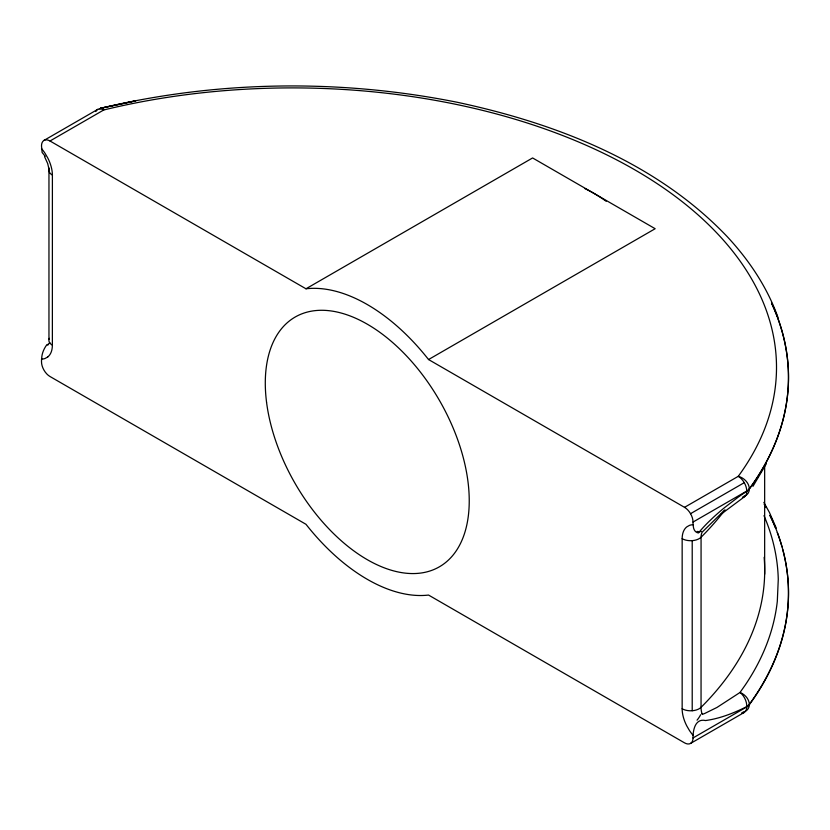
<?xml version="1.0" encoding="UTF-8"?>
<svg xmlns="http://www.w3.org/2000/svg" width="830" height="830" viewBox="0 0 830 830"><rect width="100%" height="100%" fill="white"/><g stroke="black" fill="none" stroke-linecap="round" stroke-linejoin="round"><path stroke-width="1.25" d="M743.856 496.257A12.014 9.037 36.2 0 0 749.314 489.14L749.314 488.839A496.184 286.475 0 0 0 778.135 318.938M47.746 356.983L45.1 358.456A29.019 16.756 60 0 1 42.382 359.058L41.552 359.11L41.5 361.787A12.014 6.941 60 0 0 49.997 376.509L305.98 524.301A168.251 97.141 60 0 0 428.55 595.058L684.532 742.85A12.014 6.941 60 0 0 693.029 737.943C692.915 729.933 695.301 718.147 705.562 720.544C720.004 718.562 733.751 713.084 746.751 706.641A12.014 6.941 0 0 0 749.314 704.431A12.014 9.037 36.2 0 0 740.018 692.469L745.257 685.009A486.204 280.665 0 0 0 777.305 601.345L778.27 579.465A486.204 280.665 0 0 0 763.984 515.658M752.935 486.38L766.318 463.794M723.708 511.01L702.211 532.113A14.795 6.816 68.5 0 0 701.07 537.269L701.049 707.336A12.014 6.941 0 0 1 682.156 708.768L682.156 538.68A27.556 15.905 60 0 1 686.794 526.884L689.429 525.39A29.019 16.756 60 0 1 692.147 524.788L693.029 524.736L693.029 522.06A12.014 6.941 60 0 0 684.532 507.338L428.55 359.546A168.251 97.141 60 0 0 305.98 288.788L49.997 140.996A12.014 6.941 60 0 0 41.5 145.904L42.123 152.471L45.214 156.31M724.362 510.409L725.015 509.807M721.083 514.164L745.029 496.35M43.99 140.405L97.712 109.384M49.997 140.996L103.719 109.985A484.17 279.534 0 0 1 634.691 169.766A484.17 279.534 0 0 1 738.254 476.327A12.014 6.941 60 0 1 746.751 491.049L746.751 491.339A12.014 6.505 57.1 0 1 742.394 497.118M305.98 288.788L532.601 157.949L655.161 228.717L428.55 359.546M684.532 507.338L738.254 476.327A12.014 9.037 36.2 0 1 749.314 488.839A12.014 6.941 0 0 1 746.751 491.049L693.029 522.06M690.539 513.687L744.261 482.666M693.029 737.943L746.751 706.932A12.014 6.941 0 0 0 749.314 704.722A496.184 286.475 0 0 0 782.69 549.356M690.539 743.441L744.261 712.431M101.374 108.097L135.767 100.855L100.409 108.336C216.962 80.51 339.543 78.777 457.008 102.225C555.996 123.328 656.146 162.047 727.256 236.685C749.365 260.454 767.729 287.969 778.447 318.751M693.029 735.266L692.127 734.177A29.019 16.756 60 0 1 689.408 730.431L686.773 725.908A27.556 15.915 60 0 1 682.136 708.758M41.5 148.58L42.382 149.649A29.019 16.756 60 0 1 45.1 153.394L47.746 157.928A27.556 15.905 60 0 1 52.394 175.089L52.373 345.166A27.556 15.905 60 0 1 47.735 356.962M763.839 502.378L769.452 512.494L776.258 528.098M44.613 156.777L47.663 163.5L48.814 168.397M701.973 713.561L702.211 714.433L704.743 713.447L716.913 707.482L740.018 692.469A12.014 7.346 63.1 0 1 746.751 706.641L746.751 706.932A12.014 6.941 60 0 1 741.501 712.97M764.658 465.993L764.658 574.225M749.314 704.431L749.314 704.722A12.014 9.037 36.2 0 1 743.047 712.036M692.21 540.652L692.21 710.739M48.96 169.268L48.96 339.356M95.865 111.511A12.014 6.941 60 0 1 103.719 109.985A12.014 3.818 76.3 0 0 99.849 108.989M749.314 489.14A12.014 6.941 0 0 1 746.751 491.339A211.038 121.844 -60 0 0 738.233 497.139L724.642 507.555A191.637 110.639 -60 0 0 713.582 517.152L709.287 521.24A110.836 63.993 -60 0 0 703.529 527.133L702.502 528.264A61.887 35.732 -60 0 0 698.476 532.985A15.843 9.151 -60 0 1 693.247 524.622M682.156 538.68A12.014 6.941 0 0 0 701.049 537.249A472.903 273.029 0 0 0 724.434 510.689M52.373 345.166A12.014 6.941 0 0 1 49.333 338.329M52.373 175.078A12.014 6.941 0 0 1 49.333 168.231M41.718 358.975A15.843 9.151 -60 0 1 46.968 344.575A61.887 35.732 -60 0 0 48.597 344.678M47.445 344.917A18.208 16.029 -20.7 0 1 49.831 342.728M764.15 557.324A472.903 273.029 0 0 1 701.049 707.336M701.931 713.561A14.816 6.879 68.3 0 1 701.018 707.305M701.309 531.459A18.208 6.661 29.8 0 1 697.138 531.449M700.593 714.775A18.208 9.026 -44.2 0 1 697.044 720.181M769.877 515.357A496.184 286.475 0 0 1 775.49 527.911M777.285 532.518A496.184 286.475 0 0 1 782.016 546.887M770.105 515.586A496.392 286.526 0 0 1 749.272 704.421M764.16 504.235A496.392 286.526 0 0 1 766.028 507.618M771.724 303.614A496.392 286.651 0 0 1 749.262 489.119M771.506 302.877A496.184 286.475 0 0 1 777.285 316.635M584.725 188.514A144.223 83.27 60 0 1 606.191 201.296M266.565 402.353A144.223 83.27 60 0 0 431.538 570.449A144.223 83.27 60 0 0 403.691 352.968A144.223 83.27 60 0 0 266.565 402.353"/></g></svg>
